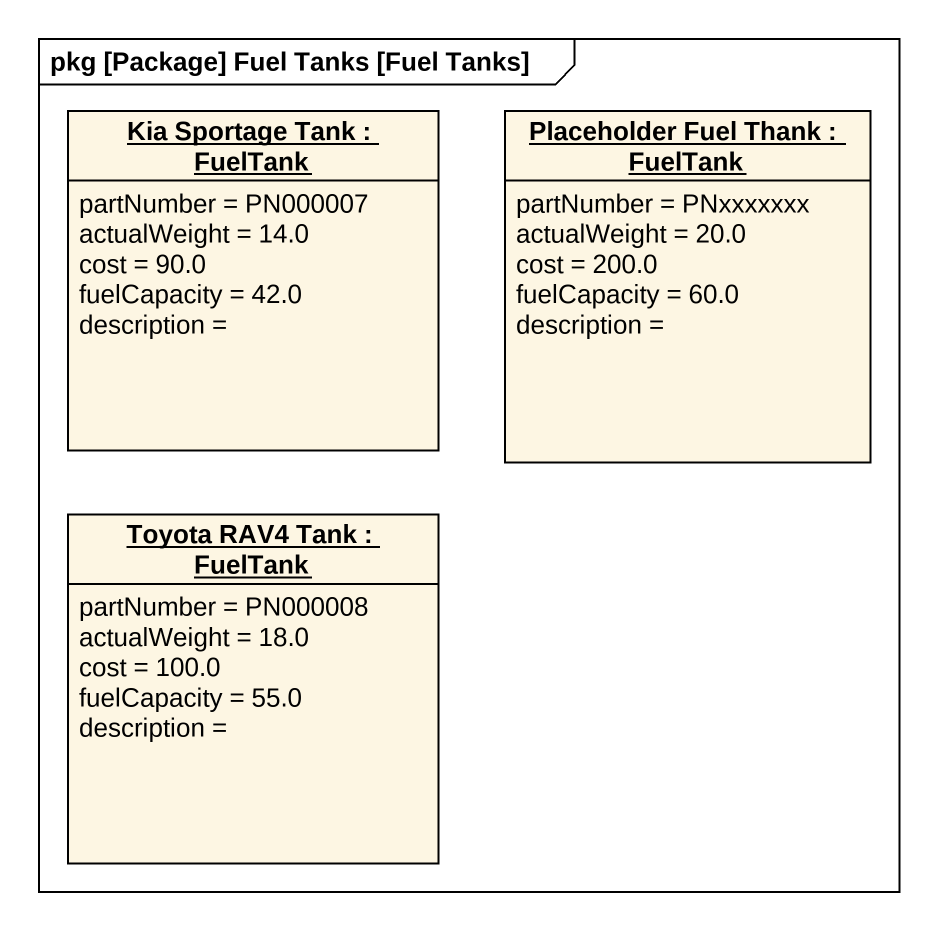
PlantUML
@startuml
mainframe pkg [Package] Fuel Tanks [Fuel Tanks]
hide circle
hide empty members
object "Kia Sportage Tank : FuelTank" as Kia_Sportage_Tank {
  partNumber = PN000007
  actualWeight = 14.0
  cost = 90.0
  fuelCapacity = 42.0
  description =
}
object "Placeholder Fuel Thank : FuelTank" as Placeholder_Fuel_Thank {
  partNumber = PNxxxxxxx
  actualWeight = 20.0
  cost = 200.0
  fuelCapacity = 60.0
  description =
}
object "Toyota RAV4 Tank : FuelTank" as Toyota_RAV4_Tank {
  partNumber = PN000008
  actualWeight = 18.0
  cost = 100.0
  fuelCapacity = 55.0
  description =
}
@enduml
